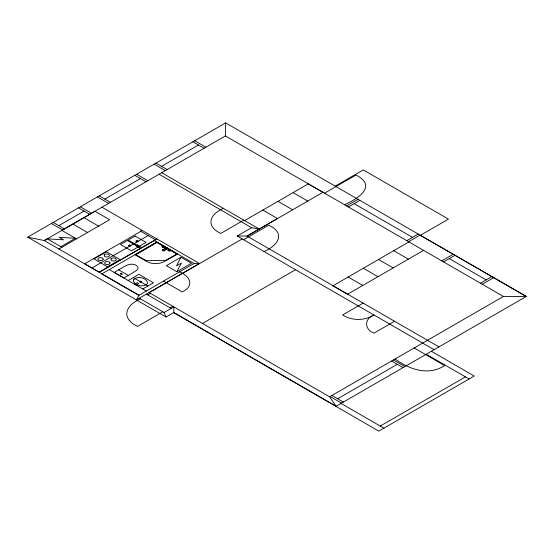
<?xml version="1.0" encoding="UTF-8"?>
<svg xmlns="http://www.w3.org/2000/svg" width="554" height="554" viewBox="0 0 554 554"><rect width="100%" height="100%" fill="white"/><g stroke="black" fill="none" stroke-linecap="round" stroke-linejoin="round"><path stroke-width="0.83" d="M225.644 122.877L27.7 237.154L44.265 240.533L225.395 135.952L225.644 122.877L526.3 296.459L335.925 406.373M180.936 257.25L176.497 265.878L181.47 263.012L176.781 271.723L166.318 265.685L180.936 257.25L191.414 263.295L176.795 271.737M373.978 314.997C364.13 318.799 364.13 329.339 373.978 333.148L394.566 321.258M128.389 275.449L136.478 270.532L137.925 268.655L138.064 267.554C135.695 262.755 128.791 263.829 124.92 266.204L114.269 272.353L124.013 277.976L128.389 275.449L118.646 269.826M156.9 242.07L135.01 254.736L145.432 260.726C151.803 264.791 160.099 264.493 166.366 260.401L177.585 254.037L156.9 242.07L101.721 273.925L138.832 295.351L194.052 263.475L199.405 263.475L136.346 299.88L139.026 295.24L44.265 240.533M58.807 225.665L84.09 211.074M104.831 199.094L140.411 178.554M161.546 166.352L198.484 145.023M44.306 240.554L47.256 238.857M61.875 230.416L95.018 211.282L109.637 219.716L58.925 248.995M60.857 246.703L75.469 238.268M141.859 230.249L140.397 231.094L155.48 239.799L99.208 272.243L156.941 238.954M140.841 231.35L84.686 263.773L99.298 272.215M91.902 268.025L148.133 235.561M223.414 208.366C209.758 214.259 205.174 225.977 220.734 233.449L243.802 220.132M162.668 247.25L164.15 246.398M166.879 247.97L162.267 249.965C163.721 252.762 165.93 248.781 167.537 248.351M128.168 280.518L138.888 274.334L153.506 282.769L142.787 288.959M244.598 220.596L308.343 183.838M134.601 284.23L137.281 282.685L138.742 283.53L136.062 285.075M434.087 349.699L237.202 236.032L251.592 227.722L259.14 228.989M237.202 236.032L246.946 236.032L277.45 218.505M149.192 292.651L242.237 238.933M247.105 236.122L322.892 192.314L308.273 183.88M335.205 186.13L363.265 169.926L448.47 219.114L420.368 235.339L526.3 296.459L503.406 296.459L329.595 396.809L149.026 292.56M140.446 298.876C125.474 305.344 120.467 318.197 137.524 326.382L162.814 311.784M147.745 294.915L150.425 293.371M243.587 239.716L268.842 225.132C286.286 233.608 277.817 245.692 263.974 251.488M324.533 193.187L355.952 175.043C377.849 186.199 357.808 198.782 344.505 204.724M170.113 307.823L172.793 306.279M346.575 205.915L358.029 199.308M139.269 298.197L164.053 312.504L173.811 306.868L173.811 312.498L336.167 406.227L329.595 396.809M348.404 206.974L359.858 200.361M27.7 237.154L165.999 317.006L173.811 312.498M202.515 323.439L295.559 269.722M406.754 240.658L418.201 234.044M408.575 241.71L420.022 235.104M408.942 241.925L332.947 285.802L347.566 294.236L423.561 250.36M363.133 303.114L342.545 314.997C351.707 320.683 363.708 320.953 373.057 315.531M441.746 260.858L453.193 254.251M443.574 261.917L455.021 255.304M480.436 283.198L491.883 276.584M482.264 284.25L493.711 277.644M337.67 398.755L397.336 364.31M380.266 426.061L465.471 376.865M75.545 238.31L59.174 237.299L63.558 239.827L47.215 238.829L61.868 247.292M354.131 203.664L412.474 237.354M449.294 258.614L486.156 279.895M225.395 135.952L503.406 296.459M293.142 192.619L307.761 201.054M393.749 250.699L408.36 259.14M194.703 140.737L205.908 147.205M192.882 141.789L204.087 148.264M278.011 201.351L292.63 209.793M378.548 259.473L393.167 267.914M262.838 210.063L277.54 218.553M363.348 268.247L377.966 276.688M155.944 163.118L167.149 169.586M154.116 164.171L165.321 170.639M348.147 277.028L362.766 285.462M161.699 172.73L259.3 229.079M159.019 174.275L251.592 227.722M246.946 236.032L438.955 346.887M136.637 174.261L147.842 180.736M134.809 175.32L146.014 181.788M431.365 351.271L474.238 376.021L378.798 431.123L173.568 312.636M426.248 354.221L469.127 378.978M414.163 347.981L444.647 365.578C428.637 376.145 409.233 369.49 395.134 358.971M393.437 359.948L404.884 366.561M391.609 361.007L403.056 367.614M99.228 195.86L110.433 202.328M97.4 196.912L108.605 203.38M101.964 207.217L199.572 263.566M154.261 240.498L194.052 263.475M165.39 248.829L161.886 246.8L163.368 245.941L171.068 250.387L169.586 251.246L166.048 249.21M164.933 249.092L165.591 249.473M80.309 206.781L91.514 213.248M78.488 207.833L89.693 214.308M179.503 271.869C190.167 276.003 194.807 286.286 182.183 291.903L163.499 281.113M83.973 217.66L98.584 226.101M72.92 224.038L87.539 232.479M53.205 222.431L64.409 228.906M51.377 223.491L62.581 229.958M61.826 230.395L76.487 238.857M133.251 277.589L147.87 286.023M331.943 395.452L343.39 402.059M330.122 396.505L341.569 403.111M109.242 269.59L146.346 291.016M341.042 403.416L383.915 428.173M146.346 294.105L171.131 308.419M164.053 312.504L165.999 317.006M133.625 279.68L133.424 281.183C135.626 285.926 143.798 287.595 147.364 283.669L147.565 282.166C145.356 277.422 137.191 275.753 133.625 279.68M141.111 281.716C139.857 282.879 139.656 280.352 141.111 281.716M141.568 281.751L140.626 282.298L139.421 281.598L140.363 281.051L141.568 281.751M104.18 254.923L104.595 256.537L106.735 257.111L108.875 256.537L109.491 255.519L108.875 254.501L107.774 254.044L105.696 254.044L104.18 254.923M103.259 259.12L102.642 260.131L100.503 260.705L98.744 260.352L97.746 259.12L98.363 258.102L100.503 257.527L102.642 258.102L103.259 259.12M111.001 258.856L111.416 260.47L113.556 261.052L115.696 260.47L116.312 259.459L115.696 258.441L114.595 257.984L112.517 257.984L111.001 258.856M110.08 263.053L109.083 264.293L107.324 264.646L105.184 264.071L104.567 263.053L105.565 261.82L107.324 261.46L109.463 262.042L110.08 263.053M130.252 245.574C128.743 247.008 128.736 244.148 130.252 245.574M137.683 241.288C136.173 242.714 136.166 239.854 137.683 241.288M130.772 245.574L129.567 246.274L128.355 245.574L129.567 244.875L130.772 245.574M138.202 241.288L136.99 241.98L135.785 241.288L136.99 240.588L138.202 241.288M156.907 242.493L135.785 254.708L145.827 260.477L145.439 260.699L166.394 260.38L166.006 260.158L176.83 254.023L156.907 242.493M106.396 251.779L93.979 258.947L107.621 266.82L120.038 259.653L106.396 251.779M127.42 240.484L120.481 244.494L131.436 250.823L138.382 246.814L127.42 240.484M135.114 236.066L128.175 240.076L139.137 246.405L146.076 242.396L135.114 236.066M137.309 244.93L135.848 245.775L139.255 247.742L140.716 246.897L137.309 244.93M163.908 246.959L163.395 246.828L163.908 246.959M120.924 273.24L120.183 273.669L121.735 274.562L122.469 274.133L120.924 273.24M169.268 250.055L169.482 250.346L169.268 250.055M170.237 249.909L168.755 250.768L170.265 249.923M162.682 249.639L162.987 250.422L164.586 250.81L162.613 249.674"/></g></svg>
